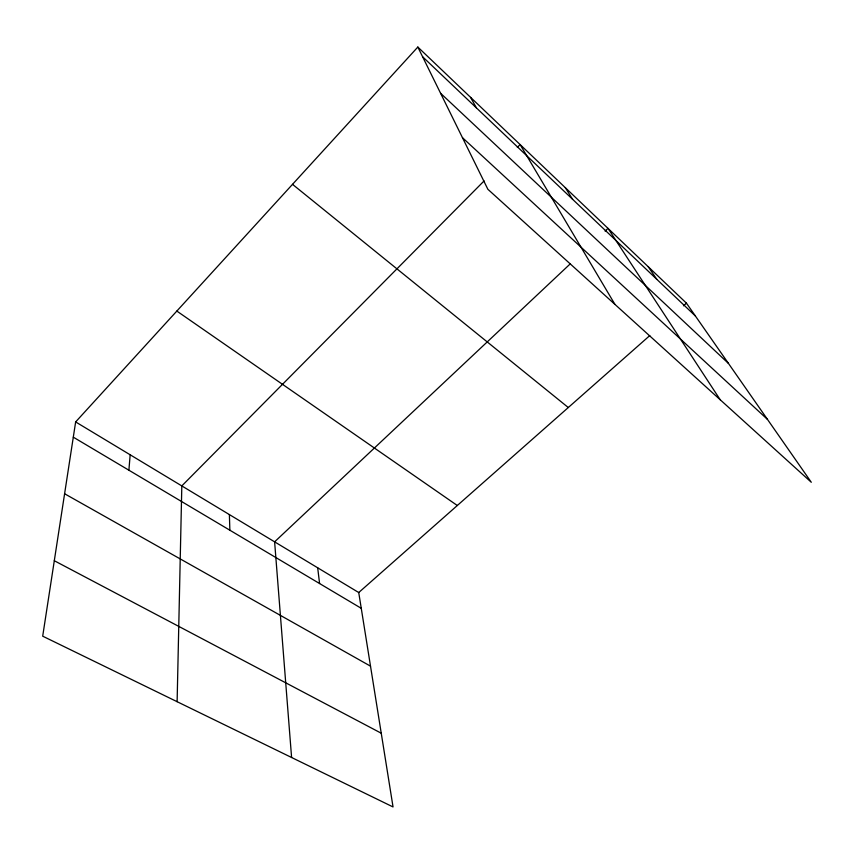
<?xml version="1.0" encoding="UTF-8"?>
<svg xmlns="http://www.w3.org/2000/svg" width="854" height="854" viewBox="0 0 854 854"><rect width="100%" height="100%" fill="white"/><g stroke="black" fill="none" stroke-linecap="round" stroke-linejoin="round"><path stroke-width="1.28" d="M177.12 701.689L181.817 485.915L484.079 180.931M128.89 470.202L130.171 454.798M75.643 421.929L42.7 636.177L393.043 806.945L358.733 592.537L75.643 421.929L417.83 47.055L686.467 303.191L811.3 482.275L487.869 189.278L417.83 47.055M517.343 147.379L520.118 144.582L614.933 304.387M570.269 263.843L274.614 541.842L291.598 757.498M605.091 231.103L607.995 228.37L720.2 399.747M358.733 592.537L649.798 335.569M683.488 305.817L686.467 303.191M54.304 560.726L381.247 733.212M64.594 493.751L370.519 666.163M73.295 437.163L361.253 608.304M176.831 311.069L457.306 505.504M292.516 184.336L568.284 407.529M462.452 137.675L767.468 419.399M440.589 93.267L728.441 363.409M422.591 56.738L695.38 315.98M648.303 266.811L656.747 279.269M565.327 187.699L572.618 199.313M470.597 97.377L476.34 107.807M317.677 567.793L319.588 583.538M229.384 514.588L229.865 530.217"/></g></svg>
